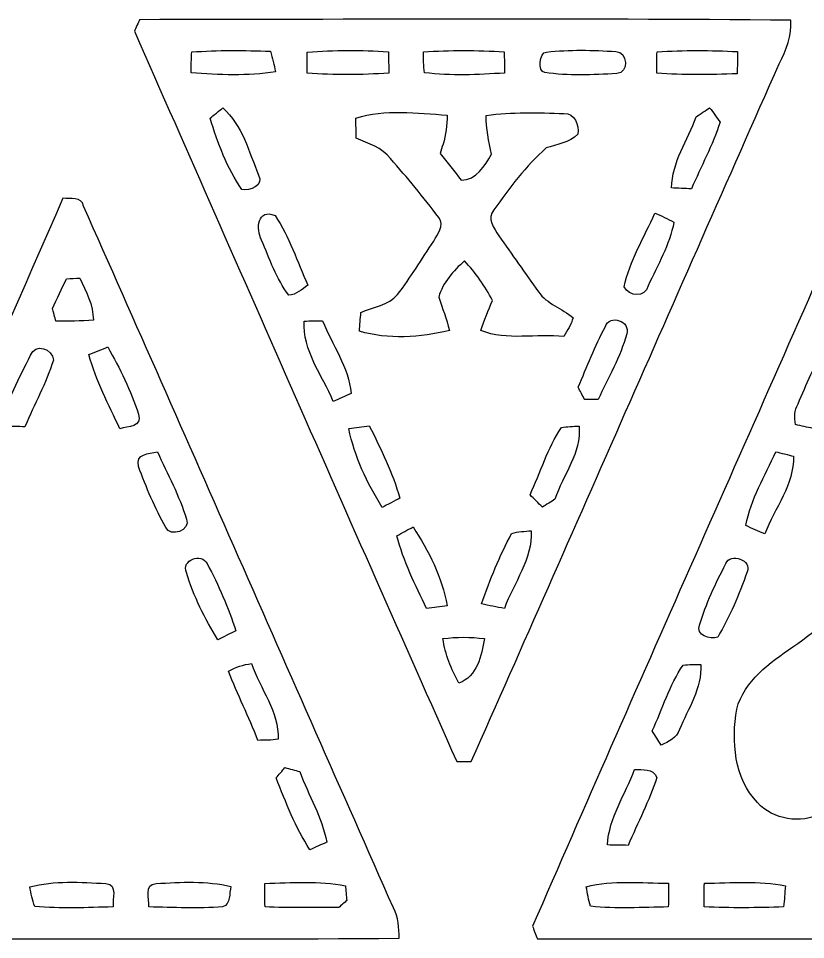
# Model space of a CAD drawing. Header units: centimetres. Extents: x -10.2 to 10.2, y -13.4 to 13.3.
# Drawn here: x -0.36 to 4.89, y -13.39 to -7.24 of the extents above; entities that cross this region are included whole.
import ezdxf

# ---------------------------------------------------------------- set-up
doc = ezdxf.new("R2010")
doc.units = ezdxf.units.CM
doc.header["$MEASUREMENT"] = 0
doc.layers.add('Camada 1', color=7, linetype='Continuous')

msp = doc.modelspace()

# ---------------------------------------------------------------- linework, layer by layer
at = {"layer": 'Camada 1', "color": 156}
for points, knots in [([(0.44591, -7.25134), (1.89371, -7.24923), (3.34222, -7.24288), (4.79, -7.25452), (4.79, -7.25452), (4.79848, -7.35824), (4.75826, -7.45384), (4.71275, -7.54486), (4.71275, -7.54486), (4.02554, -9.0946), (3.3468, -10.6486), (2.65782, -12.19763), (2.65782, -12.19763), (2.62536, -12.19729), (2.59326, -12.19729), (2.56117, -12.19729), (2.56117, -12.19729), (1.83902, -10.57697), (1.12818, -8.95173), (0.41168, -7.32895), (0.41168, -7.32895), (0.42016, -7.30956), (0.43744, -7.27075), (0.44591, -7.25134)], [0, 0, 0, 0, 0.1428571, 0.1428571, 0.1428571, 0.1428571, 0.2857143, 0.2857143, 0.2857143, 0.2857143, 0.4285714, 0.4285714, 0.4285714, 0.4285714, 0.5714286, 0.5714286, 0.5714286, 0.5714286, 0.7142857, 0.7142857, 0.7142857, 0.7142857, 1, 1, 1, 1]), ([(0.79409, -7.46653), (0.79409, -7.46653), (0.79409, -7.46653), (0.79409, -7.46653), (0.79409, -7.46653), (0.79162, -7.5124), (0.79021, -7.55896), (0.78951, -7.60589), (0.78951, -7.60589), (0.97683, -7.62141), (1.16699, -7.62706), (1.35361, -7.59882), (1.35361, -7.59882), (1.34196, -7.55297), (1.33032, -7.5071), (1.31867, -7.46159), (1.31867, -7.46159), (1.1437, -7.45596), (0.96838, -7.45348), (0.79409, -7.46653)], [0, 0, 0, 0, 0.1666667, 0.1666667, 0.1666667, 0.1666667, 0.3333333, 0.3333333, 0.3333333, 0.3333333, 0.5, 0.5, 0.5, 0.5, 0.6666667, 0.6666667, 0.6666667, 0.6666667, 1, 1, 1, 1]), ([(1.56457, -7.46724), (1.56457, -7.46724), (1.56457, -7.46724), (1.56457, -7.46724), (1.56457, -7.46724), (1.56386, -7.51382), (1.5635, -7.56072), (1.5642, -7.60764), (1.5642, -7.60764), (1.74519, -7.62105), (1.92722, -7.62105), (2.10819, -7.60694), (2.10819, -7.60694), (2.10784, -7.55931), (2.10679, -7.51204), (2.10538, -7.46512), (2.10538, -7.46512), (1.92546, -7.45418), (1.74449, -7.45243), (1.56457, -7.46724)], [0, 0, 0, 0, 0.1666667, 0.1666667, 0.1666667, 0.1666667, 0.3333333, 0.3333333, 0.3333333, 0.3333333, 0.5, 0.5, 0.5, 0.5, 0.6666667, 0.6666667, 0.6666667, 0.6666667, 1, 1, 1, 1]), ([(2.3389, -7.46583), (2.3389, -7.46583), (2.3389, -7.46583), (2.3389, -7.46583), (2.3389, -7.46583), (2.33997, -7.5117), (2.33997, -7.5586), (2.34667, -7.60482), (2.34667, -7.60482), (2.52306, -7.62847), (2.70298, -7.61683), (2.88042, -7.60764), (2.88042, -7.60764), (2.88008, -7.56002), (2.87901, -7.51275), (2.8776, -7.46548), (2.8776, -7.46548), (2.6984, -7.45384), (2.51812, -7.45384), (2.3389, -7.46583)], [0, 0, 0, 0, 0.1666667, 0.1666667, 0.1666667, 0.1666667, 0.3333333, 0.3333333, 0.3333333, 0.3333333, 0.5, 0.5, 0.5, 0.5, 0.6666667, 0.6666667, 0.6666667, 0.6666667, 1, 1, 1, 1]), ([(3.15982, -7.4676), (3.15982, -7.4676), (3.15982, -7.4676), (3.15982, -7.4676), (3.15982, -7.4676), (3.1108, -7.46583), (3.09879, -7.60236), (3.14819, -7.60341), (3.14819, -7.60341), (3.30624, -7.6274), (3.4692, -7.62034), (3.62832, -7.60976), (3.62832, -7.60976), (3.71157, -7.60764), (3.7017, -7.46441), (3.62196, -7.463), (3.62196, -7.463), (3.4685, -7.45525), (3.31257, -7.44889), (3.15982, -7.4676)], [0, 0, 0, 0, 0.1666667, 0.1666667, 0.1666667, 0.1666667, 0.3333333, 0.3333333, 0.3333333, 0.3333333, 0.5, 0.5, 0.5, 0.5, 0.6666667, 0.6666667, 0.6666667, 0.6666667, 1, 1, 1, 1]), ([(3.89748, -7.46619), (3.89748, -7.46619), (3.89748, -7.46619), (3.89748, -7.46619), (3.89748, -7.46619), (3.89643, -7.51275), (3.89573, -7.55967), (3.89607, -7.6073), (3.89607, -7.6073), (4.07387, -7.62175), (4.25272, -7.61824), (4.43089, -7.61188), (4.43089, -7.61188), (4.43371, -7.5625), (4.43476, -7.51311), (4.43476, -7.46407), (4.43476, -7.46407), (4.25591, -7.45525), (4.07634, -7.45277), (3.89748, -7.46619)], [0, 0, 0, 0, 0.1666667, 0.1666667, 0.1666667, 0.1666667, 0.3333333, 0.3333333, 0.3333333, 0.3333333, 0.5, 0.5, 0.5, 0.5, 0.6666667, 0.6666667, 0.6666667, 0.6666667, 1, 1, 1, 1]), ([(0.91617, -7.90821), (0.91617, -7.90821), (0.91617, -7.90821), (0.91617, -7.90821), (0.91617, -7.90821), (0.9666, -8.07402), (1.03046, -8.23948), (1.12713, -8.38446), (1.12713, -8.38446), (1.18075, -8.39645), (1.27847, -8.35589), (1.24001, -8.28815), (1.24001, -8.28815), (1.17439, -8.13328), (1.13312, -7.95372), (1.00047, -7.84014), (1.00047, -7.84014), (0.9793, -7.85707), (0.93698, -7.89128), (0.91617, -7.90821)], [0, 0, 0, 0, 0.1666667, 0.1666667, 0.1666667, 0.1666667, 0.3333333, 0.3333333, 0.3333333, 0.3333333, 0.5, 0.5, 0.5, 0.5, 0.6666667, 0.6666667, 0.6666667, 0.6666667, 1, 1, 1, 1]), ([(1.88841, -7.90751), (1.88841, -7.90751), (1.88841, -7.90751), (1.88841, -7.90751), (1.88841, -7.90751), (1.88911, -7.94103), (1.89052, -8.00735), (1.89123, -8.0405), (1.89123, -8.0405), (1.97167, -8.0772), (2.0634, -8.10331), (2.12019, -8.17703), (2.12019, -8.17703), (2.2299, -8.30615), (2.34209, -8.43421), (2.44157, -8.57144), (2.44157, -8.57144), (2.4832, -8.62365), (2.43311, -8.68221), (2.4077, -8.72842), (2.4077, -8.72842), (2.32762, -8.84731), (2.25424, -8.97078), (2.16675, -9.08473), (2.16675, -9.08473), (2.10609, -9.15634), (2.00377, -9.16552), (1.92229, -9.20326), (1.92229, -9.20326), (1.91876, -9.24489), (1.91523, -9.28687), (1.91206, -9.32921), (1.91206, -9.32921), (2.10502, -9.3853), (2.31846, -9.37083), (2.51213, -9.3232), (2.51213, -9.3232), (2.4959, -9.24665), (2.46379, -9.17504), (2.44193, -9.10061), (2.44193, -9.10061), (2.46909, -9.0036), (2.53894, -8.92493), (2.61301, -8.86001), (2.61301, -8.86001), (2.68922, -8.93692), (2.74813, -9.02899), (2.80034, -9.12354), (2.80034, -9.12354), (2.77176, -9.18915), (2.7453, -9.25547), (2.72204, -9.3239), (2.72204, -9.3239), (2.89806, -9.39446), (3.09209, -9.34366), (3.27659, -9.36378), (3.27659, -9.36378), (3.29881, -9.32285), (3.32493, -9.28404), (3.33762, -9.2389), (3.33762, -9.2389), (3.26495, -9.17504), (3.16335, -9.14788), (3.1069, -9.06568), (3.1069, -9.06568), (3.0173, -8.94221), (2.93051, -8.81661), (2.84232, -8.69209), (2.84232, -8.69209), (2.81128, -8.64164), (2.75907, -8.57603), (2.80952, -8.52028), (2.80952, -8.52028), (2.91182, -8.37211), (3.02294, -8.22749), (3.15736, -8.10648), (3.15736, -8.10648), (3.23037, -8.08355), (3.31257, -8.07154), (3.36868, -8.01475), (3.36868, -8.01475), (3.37855, -7.95338), (3.34856, -7.874), (3.27659, -7.87717), (3.27659, -7.87717), (3.10409, -7.87082), (2.92981, -7.86765), (2.75836, -7.88916), (2.75836, -7.88916), (2.75554, -7.97736), (2.77671, -8.06272), (2.79364, -8.14882), (2.79364, -8.14882), (2.74849, -8.22713), (2.69275, -8.31956), (2.59115, -8.32202), (2.59115, -8.32202), (2.54599, -8.26099), (2.49907, -8.20137), (2.45075, -8.14351), (2.45075, -8.14351), (2.45674, -8.12236), (2.46308, -8.1019), (2.47015, -8.08177), (2.47015, -8.08177), (2.49132, -8.01899), (2.49519, -7.95267), (2.49802, -7.88775), (2.49802, -7.88775), (2.29622, -7.87505), (2.08314, -7.84542), (1.88841, -7.90751)], [0, 0, 0, 0, 0.0344828, 0.0344828, 0.0344828, 0.0344828, 0.0689655, 0.0689655, 0.0689655, 0.0689655, 0.1034483, 0.1034483, 0.1034483, 0.1034483, 0.137931, 0.137931, 0.137931, 0.137931, 0.1724138, 0.1724138, 0.1724138, 0.1724138, 0.2068966, 0.2068966, 0.2068966, 0.2068966, 0.2413793, 0.2413793, 0.2413793, 0.2413793, 0.2758621, 0.2758621, 0.2758621, 0.2758621, 0.3103448, 0.3103448, 0.3103448, 0.3103448, 0.3448276, 0.3448276, 0.3448276, 0.3448276, 0.3793103, 0.3793103, 0.3793103, 0.3793103, 0.4137931, 0.4137931, 0.4137931, 0.4137931, 0.4482759, 0.4482759, 0.4482759, 0.4482759, 0.4827586, 0.4827586, 0.4827586, 0.4827586, 0.5172414, 0.5172414, 0.5172414, 0.5172414, 0.5517241, 0.5517241, 0.5517241, 0.5517241, 0.5862069, 0.5862069, 0.5862069, 0.5862069, 0.6206897, 0.6206897, 0.6206897, 0.6206897, 0.6551724, 0.6551724, 0.6551724, 0.6551724, 0.6896552, 0.6896552, 0.6896552, 0.6896552, 0.7241379, 0.7241379, 0.7241379, 0.7241379, 0.7586207, 0.7586207, 0.7586207, 0.7586207, 0.7931034, 0.7931034, 0.7931034, 0.7931034, 0.8275862, 0.8275862, 0.8275862, 0.8275862, 0.862069, 0.862069, 0.862069, 0.862069, 0.8965517, 0.8965517, 0.8965517, 0.8965517, 0.9310345, 0.9310345, 0.9310345, 0.9310345, 1, 1, 1, 1]), ([(4.1589, -7.89834), (4.1589, -7.89834), (4.1589, -7.89834), (4.1589, -7.89834), (4.1589, -7.89834), (4.10069, -8.05532), (3.99767, -8.20103), (3.99413, -8.37352), (3.99413, -8.37352), (4.03789, -8.3753), (4.08233, -8.37742), (4.12679, -8.37881), (4.12679, -8.37881), (4.19169, -8.23136), (4.2672, -8.08848), (4.31799, -7.93537), (4.31799, -7.93537), (4.29577, -7.90222), (4.27284, -7.87047), (4.2485, -7.83943), (4.2485, -7.83943), (4.22592, -7.85424), (4.18112, -7.88353), (4.1589, -7.89834)], [0, 0, 0, 0, 0.1428571, 0.1428571, 0.1428571, 0.1428571, 0.2857143, 0.2857143, 0.2857143, 0.2857143, 0.4285714, 0.4285714, 0.4285714, 0.4285714, 0.5714286, 0.5714286, 0.5714286, 0.5714286, 0.7142857, 0.7142857, 0.7142857, 0.7142857, 1, 1, 1, 1]), ([(-0.0649, -8.44161), (-0.01481, -8.44797), (0.05785, -8.42751), (0.07231, -8.49453), (0.07231, -8.49453), (0.76446, -10.05311), (1.44885, -11.61555), (2.13959, -13.17483), (2.13959, -13.17483), (2.17204, -13.23728), (2.17664, -13.30749), (2.17664, -13.37697), (2.17664, -13.37697), (0.74048, -13.38545), (-0.69603, -13.37627), (-2.13218, -13.38121), (-2.13218, -13.38121), (-2.15089, -13.36957), (-2.18827, -13.34628), (-2.20732, -13.33465), (-2.20732, -13.33465), (-2.05809, -12.92542), (-1.85985, -12.53559), (-1.69121, -12.13414), (-1.69121, -12.13414), (-1.1504, -10.90259), (-0.60395, -9.67387), (-0.0649, -8.44161)], [0, 0, 0, 0, 0.125, 0.125, 0.125, 0.125, 0.25, 0.25, 0.25, 0.25, 0.375, 0.375, 0.375, 0.375, 0.5, 0.5, 0.5, 0.5, 0.625, 0.625, 0.625, 0.625, 0.75, 0.75, 0.75, 0.75, 1, 1, 1, 1]), ([(5.1696, -8.52028), (5.18442, -8.44232), (5.25392, -8.43704), (5.31988, -8.44161), (5.31988, -8.44161), (6.02933, -10.06298), (6.75145, -11.6787), (7.45808, -13.30113), (7.45808, -13.30113), (7.44714, -13.32052), (7.4249, -13.3597), (7.41398, -13.37909), (7.41398, -13.37909), (5.97534, -13.38121), (4.53672, -13.3798), (3.09808, -13.3798), (3.09808, -13.3798), (3.09068, -13.35863), (3.07516, -13.31701), (3.06775, -13.29584), (3.06775, -13.29584), (3.76096, -11.70094), (4.47004, -10.11273), (5.1696, -8.52028)], [0, 0, 0, 0, 0.1428571, 0.1428571, 0.1428571, 0.1428571, 0.2857143, 0.2857143, 0.2857143, 0.2857143, 0.4285714, 0.4285714, 0.4285714, 0.4285714, 0.5714286, 0.5714286, 0.5714286, 0.5714286, 0.7142857, 0.7142857, 0.7142857, 0.7142857, 1, 1, 1, 1]), ([(1.25976, -8.72172), (1.25976, -8.72172), (1.25976, -8.72172), (1.25976, -8.72172), (1.25976, -8.72172), (1.31339, -8.8466), (1.35784, -8.9789), (1.44073, -9.08861), (1.44073, -9.08861), (1.49224, -9.08649), (1.52929, -9.04945), (1.5681, -9.02088), (1.5681, -9.02088), (1.49754, -8.86529), (1.44604, -8.69843), (1.34937, -8.55661), (1.34937, -8.55661), (1.23225, -8.50793), (1.22096, -8.64693), (1.25976, -8.72172)], [0, 0, 0, 0, 0.1666667, 0.1666667, 0.1666667, 0.1666667, 0.3333333, 0.3333333, 0.3333333, 0.3333333, 0.5, 0.5, 0.5, 0.5, 0.6666667, 0.6666667, 0.6666667, 0.6666667, 1, 1, 1, 1]), ([(3.6777, -9.03286), (3.6777, -9.03286), (3.6777, -9.03286), (3.6777, -9.03286), (3.6777, -9.03286), (3.71193, -9.09954), (3.81706, -9.10519), (3.83821, -9.02616), (3.83821, -9.02616), (3.90172, -8.88824), (3.98144, -8.75205), (4.01002, -8.60142), (4.01002, -8.60142), (3.96875, -8.57885), (3.92677, -8.55873), (3.88372, -8.54145), (3.88372, -8.54145), (3.80965, -8.70232), (3.71722, -8.8593), (3.6777, -9.03286)], [0, 0, 0, 0, 0.1666667, 0.1666667, 0.1666667, 0.1666667, 0.3333333, 0.3333333, 0.3333333, 0.3333333, 0.5, 0.5, 0.5, 0.5, 0.6666667, 0.6666667, 0.6666667, 0.6666667, 1, 1, 1, 1]), ([(-0.04163, -8.97924), (-0.04163, -8.97924), (-0.04163, -8.97924), (-0.04163, -8.97924), (-0.04163, -8.97924), (-0.07301, -9.04487), (-0.10442, -9.11083), (-0.13441, -9.17716), (-0.13441, -9.17716), (-0.12912, -9.19797), (-0.11782, -9.23995), (-0.11253, -9.26076), (-0.11253, -9.26076), (-0.02892, -9.26253), (0.05432, -9.26112), (0.13794, -9.25476), (0.13794, -9.25476), (0.13582, -9.15353), (0.09102, -9.06251), (0.04726, -8.97431), (0.04726, -8.97431), (0.01729, -8.97573), (-0.01198, -8.97714), (-0.04163, -8.97924)], [0, 0, 0, 0, 0.1428571, 0.1428571, 0.1428571, 0.1428571, 0.2857143, 0.2857143, 0.2857143, 0.2857143, 0.4285714, 0.4285714, 0.4285714, 0.4285714, 0.5714286, 0.5714286, 0.5714286, 0.5714286, 0.7142857, 0.7142857, 0.7142857, 0.7142857, 1, 1, 1, 1]), ([(3.55282, -9.2971), (3.55282, -9.2971), (3.55282, -9.2971), (3.55282, -9.2971), (3.55282, -9.2971), (3.48262, -9.42764), (3.43005, -9.56663), (3.37114, -9.70244), (3.37114, -9.70244), (3.38208, -9.7229), (3.40395, -9.76312), (3.41488, -9.78322), (3.41488, -9.78322), (3.44416, -9.78358), (3.47415, -9.78429), (3.50414, -9.785), (3.50414, -9.785), (3.57258, -9.64106), (3.653, -9.50029), (3.69569, -9.34614), (3.69569, -9.34614), (3.72251, -9.26182), (3.58034, -9.21349), (3.55282, -9.2971)], [0, 0, 0, 0, 0.1428571, 0.1428571, 0.1428571, 0.1428571, 0.2857143, 0.2857143, 0.2857143, 0.2857143, 0.4285714, 0.4285714, 0.4285714, 0.4285714, 0.5714286, 0.5714286, 0.5714286, 0.5714286, 0.7142857, 0.7142857, 0.7142857, 0.7142857, 1, 1, 1, 1]), ([(1.54481, -9.26146), (1.54481, -9.26146), (1.54481, -9.26146), (1.54481, -9.26146), (1.54481, -9.26146), (1.53175, -9.45585), (1.66511, -9.62306), (1.73743, -9.79628), (1.73743, -9.79628), (1.77765, -9.78041), (1.81751, -9.76277), (1.85666, -9.74336), (1.85666, -9.74336), (1.84185, -9.56875), (1.72931, -9.41916), (1.66687, -9.25865), (1.66687, -9.25865), (1.62594, -9.259), (1.58537, -9.26007), (1.54481, -9.26146)], [0, 0, 0, 0, 0.1666667, 0.1666667, 0.1666667, 0.1666667, 0.3333333, 0.3333333, 0.3333333, 0.3333333, 0.5, 0.5, 0.5, 0.5, 0.6666667, 0.6666667, 0.6666667, 0.6666667, 1, 1, 1, 1]), ([(-0.28081, -9.48796), (-0.28081, -9.48796), (-0.28081, -9.48796), (-0.28081, -9.48796), (-0.28081, -9.48796), (-0.35243, -9.63894), (-0.45225, -9.79063), (-0.44944, -9.96385), (-0.44944, -9.96385), (-0.4064, -9.96421), (-0.36264, -9.96526), (-0.31891, -9.96526), (-0.31891, -9.96526), (-0.2561, -9.81709), (-0.17673, -9.67563), (-0.12912, -9.52183), (-0.12912, -9.52183), (-0.12912, -9.44457), (-0.25541, -9.40717), (-0.28081, -9.48796)], [0, 0, 0, 0, 0.1666667, 0.1666667, 0.1666667, 0.1666667, 0.3333333, 0.3333333, 0.3333333, 0.3333333, 0.5, 0.5, 0.5, 0.5, 0.6666667, 0.6666667, 0.6666667, 0.6666667, 1, 1, 1, 1]), ([(0.10829, -9.48477), (0.10829, -9.48477), (0.10829, -9.48477), (0.10829, -9.48477), (0.10829, -9.48477), (0.15416, -9.65799), (0.23812, -9.81779), (0.31503, -9.97902), (0.31503, -9.97902), (0.37112, -9.9628), (0.46389, -9.96879), (0.43885, -9.88272), (0.43885, -9.88272), (0.387, -9.72609), (0.31537, -9.57615), (0.23318, -9.43363), (0.23318, -9.43363), (0.20214, -9.44633), (0.1397, -9.47173), (0.10829, -9.48477)], [0, 0, 0, 0, 0.1666667, 0.1666667, 0.1666667, 0.1666667, 0.3333333, 0.3333333, 0.3333333, 0.3333333, 0.5, 0.5, 0.5, 0.5, 0.6666667, 0.6666667, 0.6666667, 0.6666667, 1, 1, 1, 1]), ([(4.83799, -9.81392), (4.83799, -9.81392), (4.83799, -9.81392), (4.83799, -9.81392), (4.83799, -9.81392), (4.81541, -9.85697), (4.81012, -9.90247), (4.82106, -9.95009), (4.82106, -9.95009), (4.85916, -9.96138), (4.89866, -9.96879), (4.93818, -9.97691), (4.93818, -9.97691), (5.01791, -9.81816), (5.09693, -9.65799), (5.14738, -9.4876), (5.14738, -9.4876), (5.11703, -9.47349), (5.05636, -9.44562), (5.02601, -9.43151), (5.02601, -9.43151), (4.94736, -9.5504), (4.89408, -9.6834), (4.83799, -9.81392)], [0, 0, 0, 0, 0.1428571, 0.1428571, 0.1428571, 0.1428571, 0.2857143, 0.2857143, 0.2857143, 0.2857143, 0.4285714, 0.4285714, 0.4285714, 0.4285714, 0.5714286, 0.5714286, 0.5714286, 0.5714286, 0.7142857, 0.7142857, 0.7142857, 0.7142857, 1, 1, 1, 1]), ([(1.84185, -9.97761), (1.84185, -9.97761), (1.84185, -9.97761), (1.84185, -9.97761), (1.84185, -9.97761), (1.87924, -10.16528), (1.96391, -10.34167), (2.06445, -10.50325), (2.06445, -10.50325), (2.09408, -10.48807), (2.15335, -10.45774), (2.18298, -10.44256), (2.18298, -10.44256), (2.13254, -10.2743), (2.05705, -10.11519), (1.97801, -9.9589), (1.97801, -9.9589), (1.9325, -9.96456), (1.88701, -9.97055), (1.84185, -9.97761)], [0, 0, 0, 0, 0.1666667, 0.1666667, 0.1666667, 0.1666667, 0.3333333, 0.3333333, 0.3333333, 0.3333333, 0.5, 0.5, 0.5, 0.5, 0.6666667, 0.6666667, 0.6666667, 0.6666667, 1, 1, 1, 1]), ([(3.25931, -9.97091), (3.25931, -9.97091), (3.25931, -9.97091), (3.25931, -9.97091), (3.25931, -9.97091), (3.1683, -10.10884), (3.11925, -10.26971), (3.05082, -10.41964), (3.05082, -10.41964), (3.07798, -10.44716), (3.10549, -10.47433), (3.13302, -10.50183), (3.13302, -10.50183), (3.15382, -10.48878), (3.19546, -10.46232), (3.21627, -10.44892), (3.21627, -10.44892), (3.26955, -10.28664), (3.39514, -10.14024), (3.37714, -9.96138), (3.37714, -9.96138), (3.33728, -9.96209), (3.29812, -9.96526), (3.25931, -9.97091)], [0, 0, 0, 0, 0.1428571, 0.1428571, 0.1428571, 0.1428571, 0.2857143, 0.2857143, 0.2857143, 0.2857143, 0.4285714, 0.4285714, 0.4285714, 0.4285714, 0.5714286, 0.5714286, 0.5714286, 0.5714286, 0.7142857, 0.7142857, 0.7142857, 0.7142857, 1, 1, 1, 1]), ([(0.43921, -10.23055), (0.43921, -10.23055), (0.43921, -10.23055), (0.43921, -10.23055), (0.43921, -10.23055), (0.48894, -10.37061), (0.54997, -10.50748), (0.62089, -10.638), (0.62089, -10.638), (0.65017, -10.70645), (0.79058, -10.6553), (0.75881, -10.58262), (0.75881, -10.58262), (0.71154, -10.42634), (0.63358, -10.28064), (0.56479, -10.13319), (0.56479, -10.13319), (0.50587, -10.14694), (0.41839, -10.14341), (0.43921, -10.23055)], [0, 0, 0, 0, 0.1666667, 0.1666667, 0.1666667, 0.1666667, 0.3333333, 0.3333333, 0.3333333, 0.3333333, 0.5, 0.5, 0.5, 0.5, 0.6666667, 0.6666667, 0.6666667, 0.6666667, 1, 1, 1, 1]), ([(4.4898, -10.62389), (4.4898, -10.62389), (4.4898, -10.62389), (4.4898, -10.62389), (4.4898, -10.62389), (4.53073, -10.64472), (4.5727, -10.66341), (4.61573, -10.68034), (4.61573, -10.68034), (4.68205, -10.51031), (4.81365, -10.34837), (4.8073, -10.16175), (4.8073, -10.16175), (4.77801, -10.15434), (4.7191, -10.13989), (4.68982, -10.13249), (4.68982, -10.13249), (4.61822, -10.29334), (4.52154, -10.44892), (4.4898, -10.62389)], [0, 0, 0, 0, 0.1666667, 0.1666667, 0.1666667, 0.1666667, 0.3333333, 0.3333333, 0.3333333, 0.3333333, 0.5, 0.5, 0.5, 0.5, 0.6666667, 0.6666667, 0.6666667, 0.6666667, 1, 1, 1, 1]), ([(2.1611, -10.69304), (2.1611, -10.69304), (2.1611, -10.69304), (2.1611, -10.69304), (2.1611, -10.69304), (2.20627, -10.86272), (2.28494, -11.02077), (2.36078, -11.17811), (2.36078, -11.17811), (2.40665, -11.17211), (2.45251, -11.16576), (2.49872, -11.15905), (2.49872, -11.15905), (2.46238, -10.97033), (2.37559, -10.79287), (2.27012, -10.63378), (2.27012, -10.63378), (2.23378, -10.65388), (2.19745, -10.67364), (2.1611, -10.69304)], [0, 0, 0, 0, 0.1666667, 0.1666667, 0.1666667, 0.1666667, 0.3333333, 0.3333333, 0.3333333, 0.3333333, 0.5, 0.5, 0.5, 0.5, 0.6666667, 0.6666667, 0.6666667, 0.6666667, 1, 1, 1, 1]), ([(2.9277, -10.67717), (2.9277, -10.67717), (2.9277, -10.67717), (2.9277, -10.67717), (2.9277, -10.67717), (2.84762, -10.8271), (2.78165, -10.98515), (2.72767, -11.14672), (2.72767, -11.14672), (2.77777, -11.15871), (2.82821, -11.16858), (2.87937, -11.17669), (2.87937, -11.17669), (2.94252, -11.00596), (3.06599, -10.84826), (3.05893, -10.65917), (3.05893, -10.65917), (3.01483, -10.66341), (2.97003, -10.66482), (2.9277, -10.67717)], [0, 0, 0, 0, 0.1666667, 0.1666667, 0.1666667, 0.1666667, 0.3333333, 0.3333333, 0.3333333, 0.3333333, 0.5, 0.5, 0.5, 0.5, 0.6666667, 0.6666667, 0.6666667, 0.6666667, 1, 1, 1, 1]), ([(0.75847, -10.93752), (0.75847, -10.93752), (0.75847, -10.93752), (0.75847, -10.93752), (0.75847, -10.93752), (0.80539, -11.09556), (0.88089, -11.24584), (0.96801, -11.3859), (0.96801, -11.3859), (0.998, -11.37072), (1.05833, -11.3411), (1.08832, -11.32628), (1.08832, -11.32628), (1.03645, -11.17247), (0.97437, -11.02113), (0.89675, -10.87861), (0.89675, -10.87861), (0.85865, -10.80523), (0.72354, -10.85461), (0.75847, -10.93752)], [0, 0, 0, 0, 0.1666667, 0.1666667, 0.1666667, 0.1666667, 0.3333333, 0.3333333, 0.3333333, 0.3333333, 0.5, 0.5, 0.5, 0.5, 0.6666667, 0.6666667, 0.6666667, 0.6666667, 1, 1, 1, 1]), ([(4.35645, -10.87861), (4.35645, -10.87861), (4.35645, -10.87861), (4.35645, -10.87861), (4.35645, -10.87861), (4.28766, -11.00983), (4.22344, -11.14636), (4.18076, -11.28854), (4.18076, -11.28854), (4.15183, -11.3552), (4.25238, -11.38765), (4.30247, -11.36896), (4.30247, -11.36896), (4.38219, -11.23138), (4.44746, -11.08428), (4.49757, -10.93399), (4.49757, -10.93399), (4.53743, -10.85673), (4.38467, -10.80347), (4.35645, -10.87861)], [0, 0, 0, 0, 0.1666667, 0.1666667, 0.1666667, 0.1666667, 0.3333333, 0.3333333, 0.3333333, 0.3333333, 0.5, 0.5, 0.5, 0.5, 0.6666667, 0.6666667, 0.6666667, 0.6666667, 1, 1, 1, 1]), ([(5.25531, -10.97385), (5.25531, -10.97385), (5.25531, -10.97385), (5.25531, -10.97385), (5.25531, -10.97385), (5.13856, -11.15694), (4.98369, -11.31322), (4.80342, -11.43387), (4.80342, -11.43387), (4.64996, -11.53936), (4.47957, -11.65895), (4.42877, -11.84909), (4.42877, -11.84909), (4.39384, -12.06146), (4.41006, -12.30948), (4.56776, -12.47245), (4.56776, -12.47245), (4.67323, -12.58675), (4.85527, -12.61568), (4.99285, -12.54441), (4.99285, -12.54441), (5.09481, -12.49469), (5.16008, -12.39731), (5.22922, -12.31159), (5.22922, -12.31159), (5.33011, -12.32288), (5.36787, -12.42659), (5.4363, -12.48657), (5.4363, -12.48657), (5.564, -12.61886), (5.80284, -12.62803), (5.93302, -12.49503), (5.93302, -12.49503), (6.08999, -12.34651), (6.13726, -12.11155), (6.10941, -11.90378), (6.10941, -11.90378), (6.07625, -11.70622), (5.92596, -11.55876), (5.76367, -11.45611), (5.76367, -11.45611), (5.5753, -11.33756), (5.40315, -11.18799), (5.28672, -10.99643), (5.28672, -10.99643), (5.27897, -10.99078), (5.26308, -10.9795), (5.25531, -10.97385)], [0, 0, 0, 0, 0.0769231, 0.0769231, 0.0769231, 0.0769231, 0.1538462, 0.1538462, 0.1538462, 0.1538462, 0.2307692, 0.2307692, 0.2307692, 0.2307692, 0.3076923, 0.3076923, 0.3076923, 0.3076923, 0.3846154, 0.3846154, 0.3846154, 0.3846154, 0.4615385, 0.4615385, 0.4615385, 0.4615385, 0.5384615, 0.5384615, 0.5384615, 0.5384615, 0.6153846, 0.6153846, 0.6153846, 0.6153846, 0.6923077, 0.6923077, 0.6923077, 0.6923077, 0.7692308, 0.7692308, 0.7692308, 0.7692308, 0.8461538, 0.8461538, 0.8461538, 0.8461538, 1, 1, 1, 1]), ([(2.46944, -11.37849), (2.46944, -11.37849), (2.46944, -11.37849), (2.46944, -11.37849), (2.46944, -11.37849), (2.4832, -11.48396), (2.52589, -11.58168), (2.57562, -11.67482), (2.57562, -11.67482), (2.69909, -11.63214), (2.72625, -11.49173), (2.74601, -11.37884), (2.74601, -11.37884), (2.65394, -11.36685), (2.56117, -11.36721), (2.46944, -11.37849)], [0, 0, 0, 0, 0.2, 0.2, 0.2, 0.2, 0.4, 0.4, 0.4, 0.4, 0.6, 0.6, 0.6, 0.6, 1, 1, 1, 1]), ([(1.03857, -11.59474), (1.03857, -11.59474), (1.03857, -11.59474), (1.03857, -11.59474), (1.03857, -11.59474), (1.10031, -11.75032), (1.17369, -11.90096), (1.23577, -12.05688), (1.23577, -12.05688), (1.28023, -12.05618), (1.32537, -12.059), (1.36947, -12.04911), (1.36947, -12.04911), (1.37688, -11.86602), (1.24953, -11.71292), (1.19274, -11.54535), (1.19274, -11.54535), (1.13841, -11.55171), (1.08691, -11.5697), (1.03857, -11.59474)], [0, 0, 0, 0, 0.1666667, 0.1666667, 0.1666667, 0.1666667, 0.3333333, 0.3333333, 0.3333333, 0.3333333, 0.5, 0.5, 0.5, 0.5, 0.6666667, 0.6666667, 0.6666667, 0.6666667, 1, 1, 1, 1]), ([(4.07141, -11.55522), (4.07141, -11.55522), (4.07141, -11.55522), (4.07141, -11.55522), (4.07141, -11.55522), (3.97932, -11.68858), (3.93488, -11.84804), (3.86503, -11.99373), (3.86503, -11.99373), (3.88513, -12.02513), (3.90525, -12.05723), (3.9257, -12.08933), (3.9257, -12.08933), (3.97298, -12.06358), (4.02978, -12.04207), (4.04671, -11.98527), (4.04671, -11.98527), (4.10598, -11.84521), (4.19593, -11.70905), (4.19064, -11.55171), (4.19064, -11.55171), (4.15042, -11.5503), (4.11091, -11.55135), (4.07141, -11.55522)], [0, 0, 0, 0, 0.1428571, 0.1428571, 0.1428571, 0.1428571, 0.2857143, 0.2857143, 0.2857143, 0.2857143, 0.4285714, 0.4285714, 0.4285714, 0.4285714, 0.5714286, 0.5714286, 0.5714286, 0.5714286, 0.7142857, 0.7142857, 0.7142857, 0.7142857, 1, 1, 1, 1]), ([(1.41534, -12.23892), (1.41534, -12.23892), (1.41534, -12.23892), (1.41534, -12.23892), (1.41534, -12.23892), (1.40088, -12.2562), (1.37125, -12.29042), (1.35643, -12.3077), (1.35643, -12.3077), (1.42239, -12.4714), (1.48554, -12.63791), (1.58221, -12.78643), (1.58221, -12.78643), (1.6196, -12.76914), (1.657, -12.75221), (1.69474, -12.73598), (1.69474, -12.73598), (1.66404, -12.56911), (1.57232, -12.42306), (1.51482, -12.26572), (1.51482, -12.26572), (1.48166, -12.2562), (1.4485, -12.24738), (1.41534, -12.23892)], [0, 0, 0, 0, 0.1428571, 0.1428571, 0.1428571, 0.1428571, 0.2857143, 0.2857143, 0.2857143, 0.2857143, 0.4285714, 0.4285714, 0.4285714, 0.4285714, 0.5714286, 0.5714286, 0.5714286, 0.5714286, 0.7142857, 0.7142857, 0.7142857, 0.7142857, 1, 1, 1, 1]), ([(3.74721, -12.25196), (3.74721, -12.25196), (3.74721, -12.25196), (3.74721, -12.25196), (3.74721, -12.25196), (3.68547, -12.41882), (3.57575, -12.57265), (3.56693, -12.75467), (3.56693, -12.75467), (3.61244, -12.75537), (3.65865, -12.75679), (3.70487, -12.75715), (3.70487, -12.75715), (3.76802, -12.60581), (3.84632, -12.46082), (3.89573, -12.30453), (3.89573, -12.30453), (3.86927, -12.24104), (3.80188, -12.25337), (3.74721, -12.25196)], [0, 0, 0, 0, 0.1666667, 0.1666667, 0.1666667, 0.1666667, 0.3333333, 0.3333333, 0.3333333, 0.3333333, 0.5, 0.5, 0.5, 0.5, 0.6666667, 0.6666667, 0.6666667, 0.6666667, 1, 1, 1, 1]), ([(-0.2868, -13.03338), (-0.2868, -13.03338), (-0.2868, -13.03338), (-0.2868, -13.03338), (-0.2868, -13.03338), (-0.27693, -13.07711), (-0.26916, -13.12228), (-0.25364, -13.16496), (-0.25364, -13.16496), (-0.07972, -13.18048), (0.0956, -13.17166), (0.26987, -13.16777), (0.26987, -13.16777), (0.26317, -13.1131), (0.30232, -13.02103), (0.22153, -13.01184), (0.22153, -13.01184), (0.05257, -13.00268), (-0.121, -12.99138), (-0.2868, -13.03338)], [0, 0, 0, 0, 0.1666667, 0.1666667, 0.1666667, 0.1666667, 0.3333333, 0.3333333, 0.3333333, 0.3333333, 0.5, 0.5, 0.5, 0.5, 0.6666667, 0.6666667, 0.6666667, 0.6666667, 1, 1, 1, 1]), ([(0.50729, -13.16743), (0.50729, -13.16743), (0.50729, -13.16743), (0.50729, -13.16743), (0.50729, -13.16743), (0.67132, -13.17201), (0.83609, -13.17871), (1.00012, -13.16743), (1.00012, -13.16743), (1.05798, -13.14767), (1.0414, -13.07782), (1.0555, -13.0316), (1.0555, -13.0316), (0.89217, -12.99209), (0.72178, -13.00198), (0.55597, -13.01184), (0.55597, -13.01184), (0.47271, -13.01574), (0.5154, -13.11346), (0.50729, -13.16743)], [0, 0, 0, 0, 0.1666667, 0.1666667, 0.1666667, 0.1666667, 0.3333333, 0.3333333, 0.3333333, 0.3333333, 0.5, 0.5, 0.5, 0.5, 0.6666667, 0.6666667, 0.6666667, 0.6666667, 1, 1, 1, 1]), ([(1.28269, -13.16743), (1.28269, -13.16743), (1.28269, -13.16743), (1.28269, -13.16743), (1.28269, -13.16743), (1.44673, -13.17519), (1.61113, -13.1713), (1.77517, -13.17166), (1.77517, -13.17166), (1.78859, -13.16002), (1.81504, -13.13638), (1.82808, -13.12474), (1.82808, -13.12474), (1.82597, -13.1004), (1.82174, -13.05172), (1.81963, -13.02737), (1.81963, -13.02737), (1.64253, -12.99174), (1.46049, -13.00762), (1.28128, -13.01043), (1.28128, -13.01043), (1.28023, -13.0623), (1.28057, -13.11485), (1.28269, -13.16743)], [0, 0, 0, 0, 0.1428571, 0.1428571, 0.1428571, 0.1428571, 0.2857143, 0.2857143, 0.2857143, 0.2857143, 0.4285714, 0.4285714, 0.4285714, 0.4285714, 0.5714286, 0.5714286, 0.5714286, 0.5714286, 0.7142857, 0.7142857, 0.7142857, 0.7142857, 1, 1, 1, 1]), ([(3.42547, -13.03408), (3.42547, -13.03408), (3.42547, -13.03408), (3.42547, -13.03408), (3.42547, -13.03408), (3.43322, -13.07677), (3.44063, -13.12087), (3.45405, -13.16319), (3.45405, -13.16319), (3.6262, -13.18153), (3.80012, -13.17059), (3.97262, -13.16813), (3.97262, -13.16813), (3.9744, -13.11521), (3.97474, -13.06264), (3.97403, -13.01009), (3.97403, -13.01009), (3.7913, -13.00973), (3.60432, -12.98575), (3.42547, -13.03408)], [0, 0, 0, 0, 0.1666667, 0.1666667, 0.1666667, 0.1666667, 0.3333333, 0.3333333, 0.3333333, 0.3333333, 0.5, 0.5, 0.5, 0.5, 0.6666667, 0.6666667, 0.6666667, 0.6666667, 1, 1, 1, 1]), ([(4.21181, -13.16813), (4.21181, -13.16813), (4.21181, -13.16813), (4.21181, -13.16813), (4.21181, -13.16813), (4.3882, -13.17519), (4.5653, -13.17378), (4.74203, -13.16777), (4.74203, -13.16777), (4.74627, -13.12087), (4.75014, -13.07394), (4.75368, -13.02737), (4.75368, -13.02737), (4.57588, -12.99033), (4.39349, -13.00762), (4.21357, -13.01009), (4.21357, -13.01009), (4.21145, -13.06264), (4.21075, -13.11521), (4.21181, -13.16813)], [0, 0, 0, 0, 0.1666667, 0.1666667, 0.1666667, 0.1666667, 0.3333333, 0.3333333, 0.3333333, 0.3333333, 0.5, 0.5, 0.5, 0.5, 0.6666667, 0.6666667, 0.6666667, 0.6666667, 1, 1, 1, 1])]:
    msp.add_open_spline(points, degree=3, knots=knots, dxfattribs=at)

doc.saveas('drawing.dxf')
